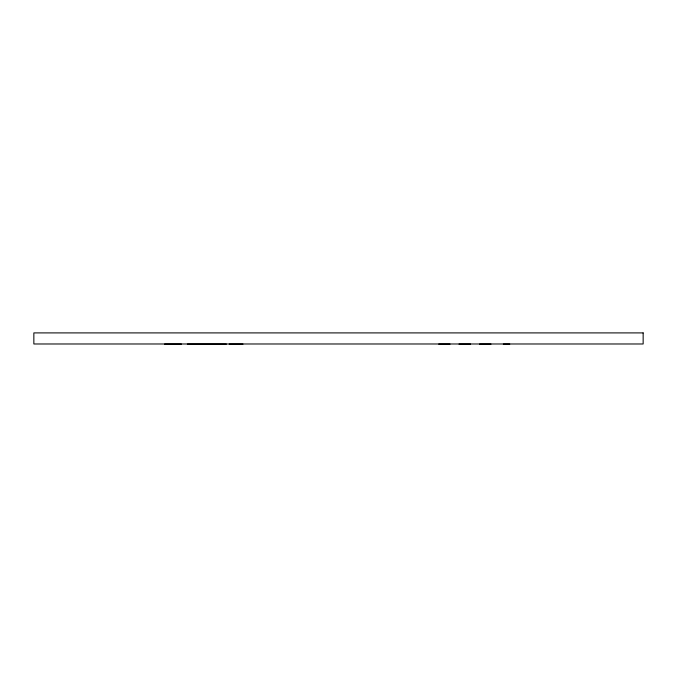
<?xml version="1.0" encoding="UTF-8"?>
<svg xmlns="http://www.w3.org/2000/svg" width="677" height="677" viewBox="0 0 677 677"><rect width="100%" height="100%" fill="white"/><g stroke="black" fill="none" stroke-linecap="round" stroke-linejoin="round"><path stroke-width="1.02" d="M164.536 344.094L181.444 344.094M187.368 344.094L226.38 344.094M229.198 344.094L243.001 344.094M438.704 344.094L450.044 344.094M458.989 344.094L470.6 344.094M479.528 344.094L491.003 344.094M503.324 344.094L509.773 344.094M643.15 332.906L33.85 332.906L33.85 343.984L643.15 343.984L643.15 332.906"/></g></svg>
